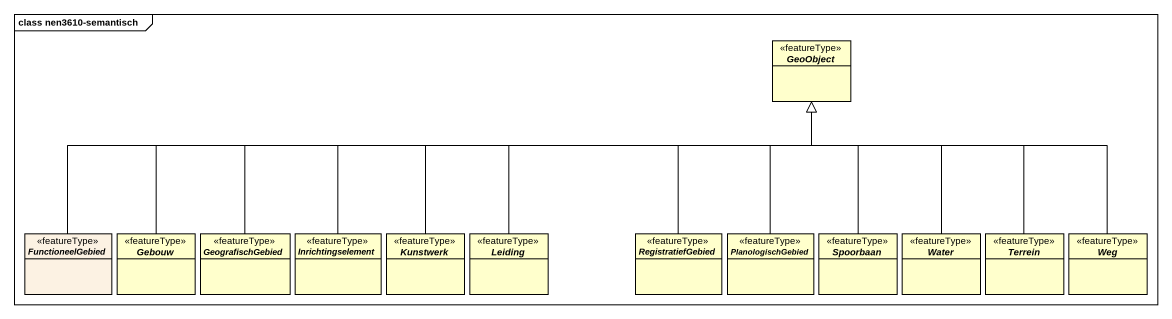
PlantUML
@startuml
mainframe class nen3610-semantisch
hide circle
hide empty members
abstract class GeoObject <<featureType>>
abstract class FunctioneelGebied <<featureType>> #FCF2E3
abstract class Gebouw <<featureType>>
abstract class GeografischGebied <<featureType>>
abstract class Inrichtingselement <<featureType>>
abstract class Kunstwerk <<featureType>>
abstract class Leiding <<featureType>>
abstract class RegistratiefGebied <<featureType>>
abstract class PlanologischGebied <<featureType>>
abstract class Spoorbaan <<featureType>>
abstract class Water <<featureType>>
abstract class Terrein <<featureType>>
abstract class Weg <<featureType>>
FunctioneelGebied -right-|> GeoObject
Gebouw -right-|> GeoObject
GeografischGebied -right-|> GeoObject
Inrichtingselement -right-|> GeoObject
Kunstwerk -right-|> GeoObject
Leiding -up-|> GeoObject
RegistratiefGebied -up-|> GeoObject
PlanologischGebied -up-|> GeoObject
Spoorbaan -up-|> GeoObject
Water -up-|> GeoObject
Terrein -up-|> GeoObject
Weg -up-|> GeoObject
@enduml
